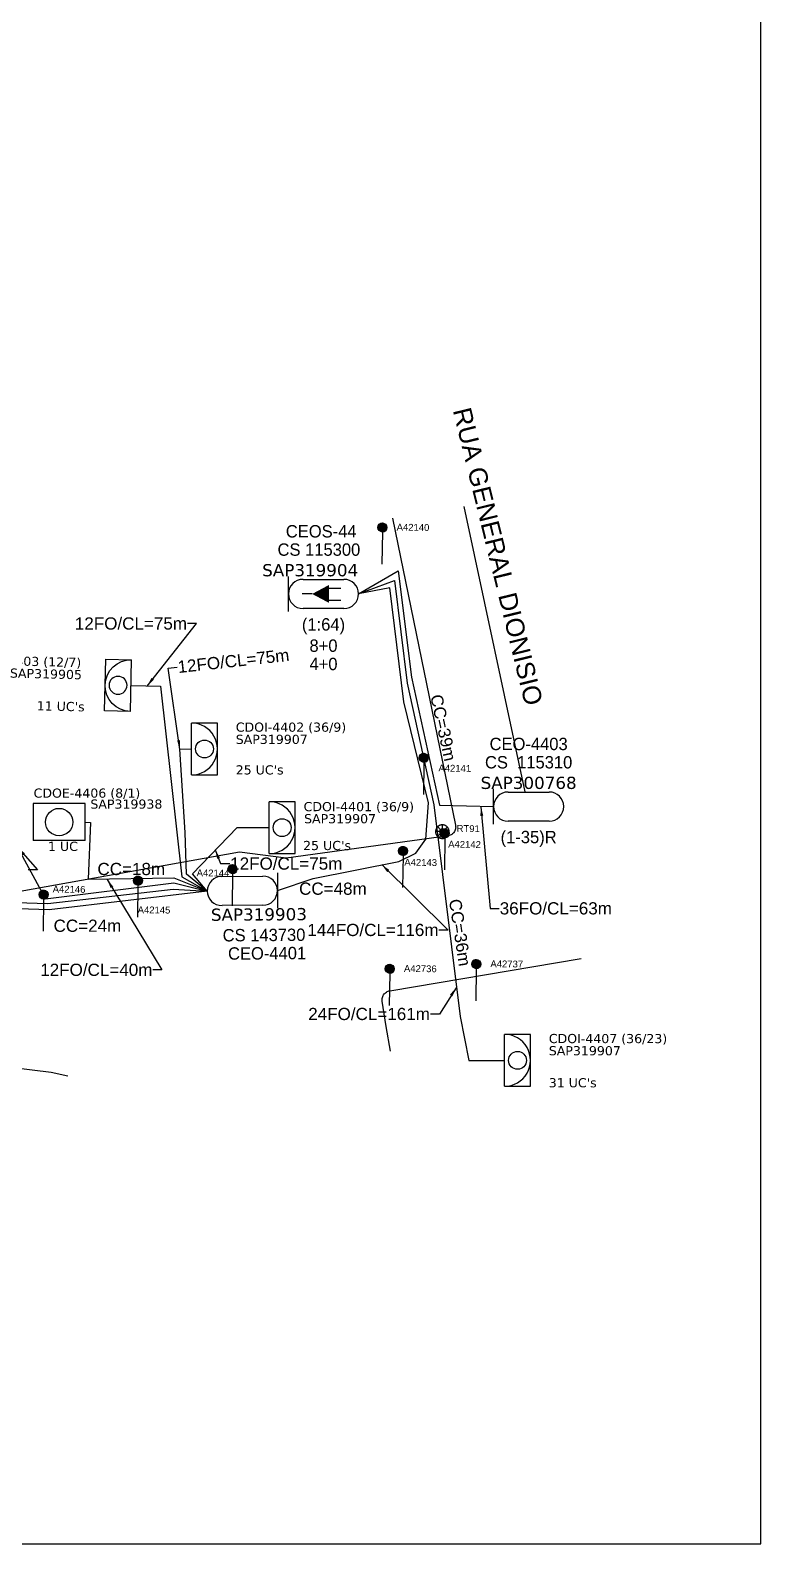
# Model space of a CAD drawing. Extents: x -89 to 749, y 705 to 1299.
# Drawn here: x 589.5 to 749.2, y 705 to 1035.7 of the extents above; entities that cross this region are included whole.
import ezdxf
from ezdxf.enums import TextEntityAlignment as Align

# ---------------------------------------------------------------- set-up
doc = ezdxf.new("R2010")
doc.units = 0
for name, color, linetype in [('CD a instalar', 1, 'Continuous'), ('CDO_INTERIOR', 255, 'Continuous'), ('CDOE', 1, 'Continuous'), ('CEO', 1, 'Continuous'), ('CEOS', 1, 'Continuous'), ('label_cabos', 7, 'Continuous'), ('LEGENDAS_INFRAESTRUTURAS', 7, 'Continuous'), ('MUB_QUADRAS', 253, 'Continuous'), ('NOS_DE_INFRAESTRUTURA', 7, 'Continuous'), ('SEGMENTO_texto', 7, 'Continuous')]:
    doc.layers.add(name, color=color, linetype=linetype)
doc.styles.add('siredit', font='verdana.ttf')
doc.styles.get("Standard").update_dxf_attribs({"font": 'arial.ttf'})
doc.styles.add('Style-font000', font='font000.shx')
doc.dimstyles.get("Standard").update_dxf_attribs({"dimtxt": 0.18, "dimasz": 0.18, "dimexe": 0.18, "dimexo": 0.0625, "dimgap": 0.09, "dimtad": 0, "dimtih": 1, "dimtoh": 1, "dimdec": 4, "dimzin": 0, "dimdsep": 46, "dimtxsty": 'Standard', "dimcen": 0.09, "dimadec": 0, "dimazin": 0, "dimtfac": 1, "dimtdec": 4, "dimtofl": 0, "dimtmove": 0, "dimatfit": 3, "dimfxl": 0, "dimtolj": 1, "dimtzin": 0, "dimarcsym": 0})

# ---------------------------------------------------------------- blocks, each defined once
blk = doc.blocks.new('*X36')
at = {"color": 0}
for p, q in [((-0.679997, 0.416018), (-0.018018, 1.077997)), ((-0.679809, 0.433884), (-0.035884, 1.077809)), ((-0.679715, 0.398622), (-0.000622, 1.077715)), ((-0.67911, 0.452261), (-0.054261, 1.07711)), ((-0.678999, 0.381661), (0.016339, 1.076999)), ((-0.677877, 0.365105), (0.032895, 1.075877)), ((-0.677853, 0.471196), (-0.073196, 1.075853)), ((-0.676376, 0.348929), (0.049071, 1.074376)), ((-0.675978, 0.490748), (-0.092748, 1.073978)), ((-0.674518, 0.333109), (0.064891, 1.072518)), ((-0.673417, 0.510987), (-0.112987, 1.071417)), ((-0.672323, 0.317627), (0.080373, 1.070323)), ((-0.67008, 0.532002), (-0.134002, 1.06808)), ((-0.669809, 0.302463), (0.095537, 1.067809)), ((-0.666991, 0.287604), (0.110396, 1.064991)), ((-0.665856, 0.553903), (-0.155903, 1.063856)), ((-0.663883, 0.273034), (0.124966, 1.061883)), ((-0.660603, 0.576834), (-0.178834, 1.058603)), ((-0.660497, 0.258742), (0.139258, 1.058497)), ((-0.656846, 0.244715), (0.153285, 1.054846)), ((-0.654125, 0.600989), (-0.202989, 1.052125)), ((-0.652938, 0.230945), (0.167055, 1.050938)), ((-0.648783, 0.217422), (0.180578, 1.046783)), ((-0.646156, 0.626637), (-0.228637, 1.044156)), ((-0.64439, 0.204138), (0.193862, 1.04239)), ((-0.639766, 0.191085), (0.206915, 1.037766)), ((-0.636298, 0.654172), (-0.256172, 1.034298)), ((-0.634917, 0.178256), (0.219744, 1.032917)), ((-0.62985, 0.165645), (0.232355, 1.02785)), ((-0.624571, 0.153247), (0.244753, 1.022571)), ((-0.623925, 0.684222), (-0.286222, 1.021925)), ((-0.619084, 0.141056), (0.256944, 1.017084)), ((-0.613395, 0.129067), (0.268933, 1.011395)), ((-0.607932, 0.717893), (-0.319893, 1.005932)), ((-0.607508, 0.117277), (0.280723, 1.005508)), ((-0.601426, 0.10568), (0.29232, 0.999426)), ((-0.595154, 0.094275), (0.303725, 0.993154)), ((-0.588694, 0.083057), (0.314943, 0.986694)), ((-0.58596, 0.757543), (-0.359543, 0.98396)), ((-0.58205, 0.072024), (0.325976, 0.98005)), ((-0.575224, 0.061172), (0.336828, 0.973224)), ((-0.568219, 0.0505), (0.3475, 0.966219)), ((-0.561036, 0.040005), (0.357995, 0.959036)), ((-0.553678, 0.029685), (0.368315, 0.951678)), ((-0.550397, 0.810783), (-0.412783, 0.948397)), ((-0.546146, 0.01954), (0.37846, 0.944146)), ((-0.538442, 0.009566), (0.388434, 0.936442)), ((-0.530567, -0.000236), (0.398236, 0.928567)), ((-0.522522, -0.009869), (0.407869, 0.920522)), ((-0.514308, -0.019333), (0.417333, 0.912308)), ((-0.505925, -0.028628), (0.426628, 0.903925)), ((-0.497375, -0.037756), (0.435756, 0.895375)), ((-0.488657, -0.046715), (0.444715, 0.886657)), ((-0.479772, -0.055508), (0.453508, 0.877772)), ((-0.470719, -0.064133), (0.462133, 0.868719)), ((-0.461499, -0.07259), (0.47059, 0.859499)), ((-0.45211, -0.080879), (0.478879, 0.85011)), ((-0.442553, -0.089), (0.487, 0.840553)), ((-0.432826, -0.096951), (0.494951, 0.830826)), ((-0.422929, -0.104731), (0.502731, 0.820929)), ((-0.41286, -0.11234), (0.51034, 0.81086)), ((-0.402619, -0.119776), (0.517776, 0.800619)), ((-0.392202, -0.127037), (0.525037, 0.790202)), ((-0.381609, -0.134122), (0.532122, 0.779609)), ((-0.370838, -0.141028), (0.539028, 0.768838)), ((-0.359886, -0.147754), (0.545754, 0.757886)), ((-0.348751, -0.154296), (0.552296, 0.746751)), ((-0.337429, -0.160652), (0.558652, 0.735429)), ((-0.325919, -0.16682), (0.56482, 0.723919)), ((-0.314215, -0.172794), (0.570794, 0.712215)), ((-0.302316, -0.178572), (0.576572, 0.700316)), ((-0.290215, -0.184149), (0.582149, 0.688215)), ((-0.27791, -0.189522), (0.587522, 0.67591)), ((-0.265395, -0.194684), (0.592684, 0.663395)), ((-0.252664, -0.199631), (0.597631, 0.650664)), ((-0.239711, -0.204356), (0.602356, 0.637711)), ((-0.226531, -0.208853), (0.606853, 0.624531)), ((-0.213115, -0.213115), (0.611115, 0.611115)), ((-0.199456, -0.217134), (0.615134, 0.597456)), ((-0.185546, -0.220901), (0.618901, 0.583546)), ((-0.171373, -0.224406), (0.622406, 0.569373)), ((-0.156929, -0.22764), (0.62564, 0.554929)), ((-0.1422, -0.230589), (0.628589, 0.5402)), ((-0.127174, -0.23324), (0.63124, 0.525174)), ((-0.111836, -0.23558), (0.63358, 0.509836)), ((-0.096169, -0.23759), (0.63559, 0.494169)), ((-0.080154, -0.239253), (0.637253, 0.478154)), ((-0.06377, -0.240547), (0.638547, 0.46177)), ((-0.046993, -0.241448), (0.639448, 0.444993)), ((-0.029795, -0.241927), (0.639927, 0.427795)), ((-0.012144, -0.241953), (0.639953, 0.410144)), ((0.006, -0.241488), (0.639488, 0.392)), ((0.024679, -0.240486), (0.638486, 0.373321)), ((0.043948, -0.238895), (0.636895, 0.354052)), ((0.063871, -0.236649), (0.634649, 0.334129)), ((0.084528, -0.23367), (0.63167, 0.313472)), ((0.106018, -0.229858), (0.627858, 0.291982)), ((0.12847, -0.225084), (0.623084, 0.26953)), ((0.152051, -0.21918), (0.61718, 0.245949)), ((0.176993, -0.211916), (0.609916, 0.221007)), ((0.203627, -0.20296), (0.60096, 0.194373)), ((0.232456, -0.191808), (0.589808, 0.165544)), ((0.264325, -0.177617), (0.575617, 0.133675)), ((0.300865, -0.158754), (0.556754, 0.097135)), ((0.346227, -0.13107), (0.52907, 0.051773)), ((0.43272, -0.062254), (0.460254, -0.03472))]:
    blk.add_line(p, q, dxfattribs=at)
blk = doc.blocks.new('PTPT')
at = {"color": 0}
blk.add_line((-0.0000002, -0.0000024), (-0.0000002, -0.0000498), dxfattribs=at)
blk.add_circle((-0.0000002, 0.0000042), 0.0000066, dxfattribs=at)
at = {"color": 0, "xscale": 1e-05, "yscale": 1e-05, "zscale": 1e-05}
blk.add_blockref('*X36', (0, 0), dxfattribs=at)
blk = doc.blocks.new('RTRT')
at = {"color": 0}
for p, q in [((-0.000003, 0.0000027), (-0.0000072, 0.0000069)), ((-0.0000001, 0.0000038), (-0.0000001, 0.0000098)), ((0.0000027, 0.0000027), (0.0000069, 0.0000069)), ((-0.0000041, -0.0000002), (-0.0000101, -0.0000002)), ((-0.000003, -0.000003), (-0.0000072, -0.0000072)), ((-0.0000001, -0.0000042), (-0.0000001, -0.0000102)), ((0.0000027, -0.000003), (0.0000069, -0.0000072)), ((0.0000039, -0.0000002), (0.0000099, -0.0000002))]:
    blk.add_line(p, q, dxfattribs=at)
for points in [[(0.0000099, -0.0000002, 0), (0.0000099, 0.0000003, 0), (0.0000098, 0.0000008, 0), (0.0000098, 0.0000013, 0), (0.0000097, 0.0000018, 0), (0.0000096, 0.0000023, 0), (0.0000094, 0.0000027, 0), (0.0000093, 0.0000032, 0), (0.0000091, 0.0000037, 0), (0.0000089, 0.0000041, 0), (0.0000087, 0.0000045, 0), (0.0000085, 0.000005, 0), (0.0000082, 0.0000054, 0), (0.0000079, 0.0000058, 0), (0.0000076, 0.0000062, 0), (0.0000073, 0.0000065, 0), (0.0000069, 0.0000069, 0), (0.0000066, 0.0000072, 0), (0.0000062, 0.0000076, 0), (0.0000058, 0.0000079, 0), (0.0000054, 0.0000081, 0), (0.000005, 0.0000084, 0), (0.0000046, 0.0000087, 0), (0.0000042, 0.0000089, 0), (0.0000037, 0.0000091, 0), (0.0000032, 0.0000092, 0), (0.0000028, 0.0000094, 0), (0.0000023, 0.0000095, 0), (0.0000018, 0.0000096, 0), (0.0000013, 0.0000097, 0), (0.0000009, 0.0000098, 0), (0.0000004, 0.0000098, 0), (-0.0000001, 0.0000098, 0), (-0.0000006, 0.0000098, 0), (-0.0000011, 0.0000098, 0), (-0.0000016, 0.0000097, 0), (-0.0000021, 0.0000096, 0), (-0.0000026, 0.0000095, 0), (-0.000003, 0.0000094, 0), (-0.0000035, 0.0000092, 0), (-0.000004, 0.0000091, 0), (-0.0000044, 0.0000089, 0), (-0.0000048, 0.0000087, 0), (-0.0000053, 0.0000084, 0), (-0.0000057, 0.0000081, 0), (-0.0000061, 0.0000079, 0), (-0.0000065, 0.0000076, 0), (-0.0000068, 0.0000072, 0), (-0.0000072, 0.0000069, 0), (-0.0000075, 0.0000065, 0), (-0.0000079, 0.0000062, 0), (-0.0000082, 0.0000058, 0), (-0.0000084, 0.0000054, 0), (-0.0000087, 0.000005, 0), (-0.0000089, 0.0000045, 0), (-0.0000092, 0.0000041, 0), (-0.0000094, 0.0000037, 0), (-0.0000095, 0.0000032, 0), (-0.0000097, 0.0000027, 0), (-0.0000098, 0.0000023, 0), (-0.0000099, 0.0000018, 0), (-0.00001, 0.0000013, 0), (-0.0000101, 0.0000008, 0), (-0.0000101, 0.0000003, 0), (-0.0000101, -0.0000002, 0), (-0.0000101, -0.0000007, 0), (-0.0000101, -0.0000011, 0), (-0.00001, -0.0000016, 0), (-0.0000099, -0.0000021, 0), (-0.0000098, -0.0000026, 0), (-0.0000097, -0.0000031, 0), (-0.0000095, -0.0000035, 0), (-0.0000094, -0.000004, 0), (-0.0000092, -0.0000044, 0), (-0.0000089, -0.0000049, 0), (-0.0000087, -0.0000053, 0), (-0.0000084, -0.0000057, 0), (-0.0000082, -0.0000061, 0), (-0.0000079, -0.0000065, 0), (-0.0000075, -0.0000069, 0), (-0.0000072, -0.0000072, 0), (-0.0000068, -0.0000076, 0), (-0.0000065, -0.0000079, 0), (-0.0000061, -0.0000082, 0), (-0.0000057, -0.0000085, 0), (-0.0000053, -0.0000087, 0), (-0.0000048, -0.000009, 0), (-0.0000044, -0.0000092, 0), (-0.000004, -0.0000094, 0), (-0.0000035, -0.0000096, 0), (-0.000003, -0.0000097, 0), (-0.0000026, -0.0000099, 0), (-0.0000021, -0.00001, 0), (-0.0000016, -0.0000101, 0), (-0.0000011, -0.0000101, 0), (-0.0000006, -0.0000102, 0), (-0.0000001, -0.0000102, 0), (0.0000004, -0.0000102, 0), (0.0000009, -0.0000101, 0), (0.0000013, -0.0000101, 0), (0.0000018, -0.00001, 0), (0.0000023, -0.0000099, 0), (0.0000028, -0.0000097, 0), (0.0000032, -0.0000096, 0), (0.0000037, -0.0000094, 0), (0.0000042, -0.0000092, 0), (0.0000046, -0.000009, 0), (0.000005, -0.0000087, 0), (0.0000054, -0.0000085, 0), (0.0000058, -0.0000082, 0), (0.0000062, -0.0000079, 0), (0.0000066, -0.0000076, 0), (0.0000069, -0.0000072, 0), (0.0000073, -0.0000069, 0), (0.0000076, -0.0000065, 0), (0.0000079, -0.0000061, 0), (0.0000082, -0.0000057, 0), (0.0000085, -0.0000053, 0), (0.0000087, -0.0000049, 0), (0.0000089, -0.0000044, 0), (0.0000091, -0.000004, 0), (0.0000093, -0.0000035, 0), (0.0000094, -0.0000031, 0), (0.0000096, -0.0000026, 0), (0.0000097, -0.0000021, 0), (0.0000098, -0.0000016, 0), (0.0000098, -0.0000011, 0), (0.0000099, -0.0000007, 0), (0.0000099, -0.0000002, 0)], [(0.0000039, -0.0000002, 0), (0.0000039, 0, 0), (0.0000039, 0.0000002, 0), (0.0000038, 0.0000004, 0), (0.0000038, 0.0000006, 0), (0.0000038, 0.0000008, 0), (0.0000037, 0.000001, 0), (0.0000036, 0.0000012, 0), (0.0000036, 0.0000014, 0), (0.0000035, 0.0000015, 0), (0.0000034, 0.0000017, 0), (0.0000033, 0.0000019, 0), (0.0000032, 0.0000021, 0), (0.0000031, 0.0000022, 0), (0.000003, 0.0000024, 0), (0.0000028, 0.0000025, 0), (0.0000027, 0.0000027, 0), (0.0000026, 0.0000028, 0), (0.0000024, 0.0000029, 0), (0.0000023, 0.000003, 0), (0.0000021, 0.0000032, 0), (0.0000019, 0.0000033, 0), (0.0000018, 0.0000034, 0), (0.0000016, 0.0000035, 0), (0.0000014, 0.0000035, 0), (0.0000012, 0.0000036, 0), (0.000001, 0.0000037, 0), (0.0000008, 0.0000037, 0), (0.0000007, 0.0000038, 0), (0.0000005, 0.0000038, 0), (0.0000003, 0.0000038, 0), (0.0000001, 0.0000038, 0), (-0.0000001, 0.0000038, 0), (-0.0000003, 0.0000038, 0), (-0.0000005, 0.0000038, 0), (-0.0000007, 0.0000038, 0), (-0.0000009, 0.0000038, 0), (-0.0000011, 0.0000037, 0), (-0.0000013, 0.0000037, 0), (-0.0000015, 0.0000036, 0), (-0.0000017, 0.0000035, 0), (-0.0000018, 0.0000035, 0), (-0.000002, 0.0000034, 0), (-0.0000022, 0.0000033, 0), (-0.0000023, 0.0000032, 0), (-0.0000025, 0.000003, 0), (-0.0000027, 0.0000029, 0), (-0.0000028, 0.0000028, 0), (-0.000003, 0.0000027, 0), (-0.0000031, 0.0000025, 0), (-0.0000032, 0.0000024, 0), (-0.0000033, 0.0000022, 0), (-0.0000034, 0.0000021, 0), (-0.0000036, 0.0000019, 0), (-0.0000037, 0.0000017, 0), (-0.0000037, 0.0000015, 0), (-0.0000038, 0.0000014, 0), (-0.0000039, 0.0000012, 0), (-0.000004, 0.000001, 0), (-0.000004, 0.0000008, 0), (-0.000004, 0.0000006, 0), (-0.0000041, 0.0000004, 0), (-0.0000041, 0.0000002, 0), (-0.0000041, 0, 0), (-0.0000041, -0.0000002, 0), (-0.0000041, -0.0000004, 0), (-0.0000041, -0.0000006, 0), (-0.0000041, -0.0000008, 0), (-0.000004, -0.0000009, 0), (-0.000004, -0.0000011, 0), (-0.000004, -0.0000013, 0), (-0.0000039, -0.0000015, 0), (-0.0000038, -0.0000017, 0), (-0.0000037, -0.0000019, 0), (-0.0000037, -0.0000021, 0), (-0.0000036, -0.0000022, 0), (-0.0000034, -0.0000024, 0), (-0.0000033, -0.0000025, 0), (-0.0000032, -0.0000027, 0), (-0.0000031, -0.0000029, 0), (-0.000003, -0.000003, 0), (-0.0000028, -0.0000031, 0), (-0.0000027, -0.0000033, 0), (-0.0000025, -0.0000034, 0), (-0.0000023, -0.0000035, 0), (-0.0000022, -0.0000036, 0), (-0.000002, -0.0000037, 0), (-0.0000018, -0.0000038, 0), (-0.0000017, -0.0000039, 0), (-0.0000015, -0.0000039, 0), (-0.0000013, -0.000004, 0), (-0.0000011, -0.000004, 0), (-0.0000009, -0.0000041, 0), (-0.0000007, -0.0000041, 0), (-0.0000005, -0.0000041, 0), (-0.0000003, -0.0000042, 0), (-0.0000001, -0.0000042, 0), (0.0000001, -0.0000042, 0), (0.0000003, -0.0000041, 0), (0.0000005, -0.0000041, 0), (0.0000007, -0.0000041, 0), (0.0000008, -0.000004, 0), (0.000001, -0.000004, 0), (0.0000012, -0.0000039, 0), (0.0000014, -0.0000039, 0), (0.0000016, -0.0000038, 0), (0.0000018, -0.0000037, 0), (0.0000019, -0.0000036, 0), (0.0000021, -0.0000035, 0), (0.0000023, -0.0000034, 0), (0.0000024, -0.0000033, 0), (0.0000026, -0.0000031, 0), (0.0000027, -0.000003, 0), (0.0000028, -0.0000029, 0), (0.000003, -0.0000027, 0), (0.0000031, -0.0000025, 0), (0.0000032, -0.0000024, 0), (0.0000033, -0.0000022, 0), (0.0000034, -0.0000021, 0), (0.0000035, -0.0000019, 0), (0.0000036, -0.0000017, 0), (0.0000036, -0.0000015, 0), (0.0000037, -0.0000013, 0), (0.0000038, -0.0000011, 0), (0.0000038, -0.0000009, 0), (0.0000038, -0.0000008, 0), (0.0000039, -0.0000006, 0), (0.0000039, -0.0000004, 0), (0.0000039, -0.0000002, 0)]]:
    blk.add_polyline3d(points, dxfattribs=at)
blk = doc.blocks.new('CDO_INTERIOR')
at = {"layer": 'CDO_INTERIOR'}
for p, q in [((0.1674, 0.1672), (0.0001, 0.1673)), ((0.1672, -0.1674), (0.1674, 0.1672)), ((-0.0001, -0.1673), (0.1672, -0.1674))]:
    blk.add_line(p, q, dxfattribs=at)
blk.add_lwpolyline([(-0.0001, -0.1673), (0.0001, 0.1673)], dxfattribs=at)
blk.add_circle((0.0837, 0), 0.0577, dxfattribs=at)
blk.add_arc((0, 0), 0.1673, 269.97241, 89.97241, dxfattribs=at)
at = {"layer": 'CDO_INTERIOR', "flags": 1}
for tag, height, style, p in [('ID', 0.0591, 'siredit', (0.0003, 0.5506)), ('FIBRAS_FUSIONADAS', 0.0591, 'Style-font000', (0.0002, 0.3734)), ('FIBRAS_RESERVA', 0.0591, 'Style-font000', (0.0001, 0.275)), ('COORX', 0.0394, 'siredit', (0, 0)), ('COORY', 0.0394, 'siredit', (0, 0))]:
    blk.add_attdef(tag, text='', height=height, rotation=359.97241, dxfattribs=dict(at, style=style)).set_placement(p, align=Align.MIDDLE_LEFT)
at = {"layer": 'CDO_INTERIOR', "style": 'siredit'}
for tag, height, p in [('Nº_UCs', 0.0591, (0.0002, 0.4719)), ('CDO', 0.0591, (0.2855, 0.141)), ('SPLITER_32_1', 0.0512, (1.0813, 0.1407)), ('TIPO_CDO', 0.0591, (0.2855, 0.0623)), ('NºRAISER', 0.0394, (0.2854, -0.0164)), ('SPLITER_32_2', 0.0512, (1.0813, 0.0619)), ('SPLITER_32_3', 0.0512, (1.0812, -0.0168)), ('NºPP', 0.0394, (0.2854, -0.0952)), ('SPLITER_4/8_1', 0.0512, (1.0812, -0.0956)), ('SPLITER_32_4', 0.0394, (0.2853, -0.1739)), ('SPLITER_4/8_2', 0.0512, (1.0811, -0.1743)), ('SPLITER_4/8_3', 0.0512, (1.0811, -0.253)), ('SPLITER_4/8_4', 0.0512, (1.0811, -0.3318))]:
    blk.add_attdef(tag, text='', height=height, rotation=359.97241, dxfattribs=at).set_placement(p, align=Align.MIDDLE_LEFT)

msp = doc.modelspace()

# ---------------------------------------------------------------- linework, layer by layer
msp.add_lwpolyline([(-89.32, 705.02), (749.25, 705.02), (749.25, 1299.02), (-89.32, 1299.02), (-89.32, 705.02)])
at = {"layer": 'CD a instalar', "color": 7, "linetype": 'Continuous'}
for points in [[(661.31, 912.57), (670, 917.62), (672.86, 894.4), (679.01, 866.38), (690.83, 866.1)], [(643.58, 847.76), (643.58, 847.76), (643.58, 847.76), (643.58, 847.76), (643.58, 847.76), (651.42, 850.41), (670.12, 854.11), (673.83, 855.96), (675.99, 859.01), (676.6, 866.91), (671.2, 889), (668.15, 913.89), (661.31, 912.57)], [(661.31, 912.57), (669.14, 915.5), (671.93, 893.06), (677.78, 866.47), (683.53, 820.23), (685.39, 810.59), (693.24, 810.65)], [(611.57, 892.54), (618.05, 892.45), (622.71, 850.74), (628.25, 847.65), (628.25, 847.65)], [(628.25, 847.65), (623.71, 851.32), (623.71, 851.32), (623.39, 860.41), (622.21, 878.63), (624.8, 878.69)], [(584.59, 861.21), (592.87, 845.98), (620.95, 849.47), (620.95, 849.47), (620.95, 849.47), (628.25, 847.65)], [(601.51, 862.73), (602.68, 862.65), (602.22, 850.21), (620.96, 850.53), (620.96, 850.53), (628.25, 847.65)], [(628.25, 847.65), (624.99, 851.4), (624.99, 851.4), (634.81, 861.53), (641.77, 861.5)], [(562.8, 850.41), (565.41, 850.41), (568, 845.76), (593.41, 844.95), (620.81, 848.05), (628.25, 847.65)], [(628.25, 847.65), (593.66, 843.57), (568.7, 844.31), (567.4, 843.11)]]:
    msp.add_lwpolyline(points, dxfattribs=at)
at = {"layer": 'CDOE', "color": 7}
for p, q in [((601.51, 866.76), (590.18, 866.76)), ((590.18, 866.76), (590.18, 858.71)), ((601.51, 858.71), (601.51, 866.76)), ((601.51, 858.71), (590.18, 858.71))]:
    msp.add_line(p, q, dxfattribs=at)
msp.add_circle((595.84, 862.73), 2.99, dxfattribs=at)
at = {"layer": 'CEO', "color": 7}
for p, q in [((694.02, 869.29), (702.98, 869.29)), ((702.98, 862.91), (694.02, 862.91)), ((631.42, 850.86), (640.37, 850.92)), ((640.42, 844.54), (631.46, 844.48))]:
    msp.add_line(p, q, dxfattribs=at)
for points in [[(690.83, 862.25), (690.83, 869.95)], [(643.56, 851.6), (643.61, 843.91)]]:
    msp.add_lwpolyline(points, dxfattribs=at)
for centre, start, end in [((694.02, 866.1), 90, 270), ((702.98, 866.1), 270, 90), ((631.44, 847.67), 90.3979, 270.3979), ((640.39, 847.73), 270.3979, 90.3979)]:
    msp.add_arc(centre, 3.19, start, end, dxfattribs=at)
at = {"layer": 'CEOS', "color": 7}
for p, q in [((649.17, 915.76), (658.12, 915.76)), ((658.12, 909.37), (649.17, 909.37))]:
    msp.add_line(p, q, dxfattribs=at)
for points in [[(645.98, 908.72), (645.98, 916.41)], [(654.71, 913.83), (657.42, 913.83)], [(651.17, 912.57), (649.02, 912.57)], [(654.71, 911.18), (657.42, 911.18)]]:
    msp.add_lwpolyline(points, dxfattribs=at)
msp.add_lwpolyline([(651.17, 912.57, 0, 3.94, 0), (654.87, 912.57, 3.94, 3.94, 0)], format="xyseb", dxfattribs=at)
for centre, start, end in [((649.17, 912.57), 90, 270), ((658.12, 912.57), 270, 90)]:
    msp.add_arc(centre, 3.19, start, end, dxfattribs=at)
at = {"layer": 'MUB_QUADRAS', "color": 4, "linetype": 'Continuous'}
for points in [[(697.72, 869.33), (684.39, 931.65)], [(668.76, 929.16), (682.52, 862.05), (682.54, 861.85), (682.56, 861.64), (682.54, 861.44), (682.52, 861.23), (682.45, 861.03), (682.38, 860.83), (682.28, 860.64), (682.17, 860.47), (682.04, 860.31), (681.89, 860.16), (681.72, 860.03), (681.54, 859.92), (681.36, 859.83), (681.16, 859.75), (680.97, 859.69), (645.49, 854.82)], [(645.49, 854.82), (635.28, 856.11), (576.72, 845.65), (543.45, 840.39), (534.18, 838.96), (512.36, 833.89), (499.33, 830.16), (499.28, 830.16), (431.09, 809.09), (430.89, 809.04), (430.68, 809.01), (430.48, 809), (430.26, 809.01), (430.05, 809.05), (429.85, 809.11), (429.66, 809.19), (429.48, 809.29), (429.3, 809.4), (429.14, 809.53), (429, 809.69), (428.86, 809.85), (428.76, 810.03), (428.66, 810.21), (428.47, 810.66)], [(666.5, 823.57), (666.48, 823.77), (666.48, 823.99), (666.5, 824.2), (666.54, 824.4), (666.61, 824.6), (666.69, 824.79), (666.8, 824.97), (666.93, 825.15), (667.06, 825.29), (667.22, 825.44), (667.4, 825.56), (667.57, 825.67), (667.77, 825.75), (667.97, 825.81), (668.14, 825.85), (709.98, 832.89)], [(668.29, 812.66), (667.34, 818.08), (666.5, 823.57)], [(580.98, 809.66), (594.13, 808.09), (597.75, 807.26)]]:
    msp.add_lwpolyline(points, dxfattribs=at)

# ---------------------------------------------------------------- block references
at = {"layer": 'CDO_INTERIOR'}
ref = msp.add_blockref('CDO_INTERIOR', (611.57, 892.54), dxfattribs=dict(at, xscale=-33.86666666666667, yscale=33.86666666666666, zscale=33.86666666666666, rotation=358.5929788088854))
ref.add_attrib('Nº_UCs', "11 UC's", dxfattribs={"height": 2, "rotation": 358.6206, "style": 'siredit'}).set_placement((590.96, 888.15), align=Align.MIDDLE_LEFT)
ref.add_attrib('CDO', 'CDOI-4403 (12/7)', dxfattribs={"height": 2, "rotation": 358.6206, "style": 'siredit'}).set_placement((576.55, 898.16), align=Align.MIDDLE_LEFT)
ref.add_attrib('TIPO_CDO', 'SAP319905', dxfattribs={"height": 2, "rotation": 358.6206, "style": 'siredit'}).set_placement((585.1, 895.29), align=Align.MIDDLE_LEFT)
ref = msp.add_blockref('CDO_INTERIOR', (624.8, 878.69), dxfattribs=dict(at, xscale=33.86666666666666, yscale=33.86666666666666, zscale=33.86666666666666))
ref.add_attrib('Nº_UCs', "25 UC's", dxfattribs={"height": 2, "rotation": 359.9724, "style": 'siredit'}).set_placement((634.46, 874.13), align=Align.MIDDLE_LEFT)
ref.add_attrib('CDO', 'CDOI-4402 (36/9)', dxfattribs={"height": 2, "rotation": 359.9724, "style": 'siredit'}).set_placement((634.47, 883.47), align=Align.MIDDLE_LEFT)
ref.add_attrib('TIPO_CDO', 'SAP319907', dxfattribs={"height": 2, "rotation": 359.9724, "style": 'siredit'}).set_placement((634.46, 880.8), align=Align.MIDDLE_LEFT)
ref = msp.add_blockref('CDO_INTERIOR', (641.77, 861.5), dxfattribs=dict(at, xscale=33.86666666666666, yscale=33.86666666666666, zscale=33.86666666666666))
ref.add_attrib('Nº_UCs', "25 UC's", dxfattribs={"height": 2, "rotation": 359.9724, "style": 'siredit'}).set_placement((649.19, 857.6), align=Align.MIDDLE_LEFT)
ref.add_attrib('CDO', 'CDOI-4401 (36/9)', dxfattribs={"height": 2, "rotation": 359.9724, "style": 'siredit'}).set_placement((649.3, 866.1), align=Align.MIDDLE_LEFT)
ref.add_attrib('TIPO_CDO', 'SAP319907', dxfattribs={"height": 2, "rotation": 359.9724, "style": 'siredit'}).set_placement((649.4, 863.46), align=Align.MIDDLE_LEFT)
ref = msp.add_blockref('CDO_INTERIOR', (693.24, 810.65), dxfattribs=dict(at, xscale=33.86666666666666, yscale=33.86666666666666, zscale=33.86666666666666))
ref.add_attrib('Nº_UCs', "31 UC's", dxfattribs={"height": 2, "rotation": 359.9724, "style": 'siredit'}).set_placement((702.9, 805.76), align=Align.MIDDLE_LEFT)
ref.add_attrib('CDO', 'CDOI-4407 (36/23)', dxfattribs={"height": 2, "rotation": 359.9724, "style": 'siredit'}).set_placement((702.91, 815.42), align=Align.MIDDLE_LEFT)
ref.add_attrib('TIPO_CDO', 'SAP319907', dxfattribs={"height": 2, "rotation": 359.9724, "style": 'siredit'}).set_placement((702.91, 812.76), align=Align.MIDDLE_LEFT)
at = {"layer": 'NOS_DE_INFRAESTRUTURA', "color": 1}
for name, p, xscale, yscale, zscale, rotation in [('PTPT', (666.56, 926.47), 148425.9877243648, 148425.9877243648, 148425.9877243648, 359.2963255308135), ('PTPT', (675.6, 876.14), 148425.9877243649, 148425.9877243649, 148425.9877243649, 359.2962880966893), ('RTRT', (679.67, 860.63), 148425.9877243648, 148425.9877243648, 148425.9877243648, 313.2962729089414), ('PTPT', (680.19, 859.66), 148425.9877243646, 148425.9877243646, 148425.9877243646, 359.2962712162816), ('PTPT', (671.07, 855.79), 148425.9877243647, 148425.9877243647, 148425.9877243647, 359.2962963074541), ('PTPT', (633.77, 851.81), 148425.9877243646, 148425.9877243646, 148425.9877243646, 359.2964017941459), ('PTPT', (613.12, 849.31), 148425.9877243647, 148425.9877243647, 148425.9877243647, 359.2964601133992), ('PTPT', (592.49, 846.25), 148425.9877243648, 148425.9877243648, 148425.9877243648, 359.2965182579215), ('PTPT', (668.16, 830.03), 148425.9877243647, 148425.9877243647, 148425.9877243647, 359.2962986557045), ('PTPT', (687.06, 831.06), 148425.9877243647, 148425.9877243647, 148425.9877243647, 359.2962450036437)]:
    msp.add_blockref(name, p, dxfattribs=dict(at, xscale=xscale, yscale=yscale, zscale=zscale, rotation=rotation))

# ---------------------------------------------------------------- texts
at = {"layer": 'CDOE', "color": 7, "style": 'siredit'}
for s, p in [('CDOE-4406 (8/1)', (590.27, 869.05)), ('SAP319938', (602.68, 866.65)), ('1 UC', (593.41, 857.42))]:
    msp.add_text(s, height=2, dxfattribs=at).set_placement(p, align=Align.MIDDLE_LEFT)
at = {"layer": 'CEO', "color": 7}
for s, height, style, p in [('CEO-4403', 2.703, 'Style-font000', (698.5, 879.79)), ('CS  115310', 2.703, 'Style-font000', (698.5, 875.79)), ('SAP300768', 2.667, 'siredit', (698.5, 871.29))]:
    msp.add_text(s, height=height, dxfattribs=dict(at, style=style)).set_placement(p, align=Align.MIDDLE_CENTER)
at = {"layer": 'CEO', "color": 7, "style": 'Style-font000'}
msp.add_text('(1-35)R', height=2.703, dxfattribs=at).set_placement((698.5, 860.8), align=Align.TOP_CENTER)
at = {"layer": 'CEO', "color": 7}
for s, height, style, p in [('SAP319903     ', 2.6667, 'siredit', (642.44, 842.56)), ('CS 143730  ', 2.7034, 'Style-font000', (641.65, 838.05)), ('CEO-4401  ', 2.703, 'Style-font000', (642.32, 834.06))]:
    msp.add_text(s, height=height, rotation=0.3979, dxfattribs=dict(at, style=style)).set_placement(p, align=Align.MIDDLE_CENTER)
at = {"layer": 'CEOS', "color": 7}
for s, height, style, p in [('CEOS-44 ', 2.703, 'Style-font000', (653.65, 926.26)), ('CS 115300  ', 2.7034, 'Style-font000', (653.65, 922.26)), ('SAP319904     ', 2.6667, 'siredit', (653.65, 917.76))]:
    msp.add_text(s, height=height, dxfattribs=dict(at, style=style)).set_placement(p, align=Align.MIDDLE_CENTER)
at = {"layer": 'CEOS', "color": 7, "style": 'Style-font000'}
for s, p in [('(1:64)', (653.65, 907.27)), ('8+0', (653.65, 902.62)), ('4+0', (653.65, 898.62))]:
    msp.add_text(s, height=2.703, dxfattribs=at).set_placement(p, align=Align.TOP_CENTER)
at = {"layer": 'label_cabos', "linetype": 'Continuous'}
for s, insert, char_height, attachment_point in [('12FO/CL=75m', (623.82, 906.1), 2.6667, 6), ('CC=18m', (619.03, 852.45), 2.667, 6), ('12FO/CL=75m', (633.25, 853.63), 2.6667, 4), ('CC=48m', (663.11, 848.15), 2.667, 6), ('36FO/CL=63m', (692.18, 843.85), 2.6667, 4), ('CC=24m', (609.44, 840.05), 2.667, 6), ('144FO/CL=116m', (678.8, 839.13), 2.6667, 6), ('12FO/CL=40m', (616.25, 830.42), 2.6667, 6), ('24FO/CL=161m', (676.92, 820.77), 2.6667, 6)]:
    msp.add_mtext(s, dxfattribs=dict(at, insert=insert, char_height=char_height, attachment_point=attachment_point))
for s, insert, char_height, attachment_point, rotation in [('12FO/CL=75m', (621.77, 896.58), 2.6667, 4, 6.2807), ('CC=39m', (681.41, 876.1), 2.667, 6, 282.3221), ('CC=36m', (684.58, 831.26), 2.667, 6, 278.59)]:
    msp.add_mtext(s, dxfattribs=dict(at, insert=insert, char_height=char_height, attachment_point=attachment_point, rotation=rotation))
at = {"layer": 'LEGENDAS_INFRAESTRUTURAS', "color": 1}
for s, rotation, p in [('A42140', 359.2963, (669.64, 926.43)), ('A42141', 359.2963, (678.77, 873.78)), ('RT91', 359.2963, (682.75, 860.59)), ('A42142', 359.2963, (680.91, 857.15)), ('A42143', 359.2963, (671.32, 853.21)), ('A42144', 359.2964, (625.91, 850.9)), ('A42146', 359.2965, (594.44, 847.34)), ('A42145', 359.2965, (613.01, 842.82)), ('A42736', 359.2963, (671.24, 829.99)), ('A42737', 359.2962, (690.14, 831.02))]:
    msp.add_text(s, height=1.484, rotation=rotation, dxfattribs=at).set_placement(p)
at = {"layer": 'SEGMENTO_texto', "color": 5}
msp.add_text('RUA GENERAL DIONISIO', height=4, rotation=283.7654, dxfattribs=at).set_placement((681.91, 952.71))

# ---------------------------------------------------------------- leaders
at = {"layer": 'label_cabos', "annotation_type": 0, "has_hookline": 1}
for points, hookline_direction, text_width in [([(615.07, 892.45), (625.91, 906.1), (623.91, 906.1)], 1, 23.89), ([(688.08, 866.06), (690.09, 843.85), (692.09, 843.85)], 0, 24.14), ([(586.79, 857.17), (591.11, 852.3), (589.11, 852.3)], 1, 26.26), ([(629.98, 856.67), (631.16, 853.63), (633.16, 853.63)], 0, 23.89), ([(666.39, 853.42), (680.89, 839.13), (678.89, 839.13)], 1, 28.03), ([(606.35, 850.18), (618.34, 830.42), (616.34, 830.42)], 1, 23.89), ([(682.64, 826.52), (679.01, 820.77), (677.01, 820.77)], 1, 26.26)]:
    msp.add_leader(points, dimstyle='Standard', override={"dimasz": 2, "dimtad": 0}, dxfattribs=dict(at, hookline_direction=hookline_direction, text_width=text_width))
at = {"layer": 'label_cabos', "annotation_type": 0, "has_hookline": 1, "hookline_direction": 0, "text_width": 23.89, "horizontal_direction": (0.993998, 0.109399, 0)}
msp.add_leader([(622.26, 878.6), (619.69, 896.35), (621.68, 896.57)], dimstyle='Standard', override={"dimasz": 2, "dimtad": 0}, dxfattribs=at)

doc.saveas('drawing.dxf')
